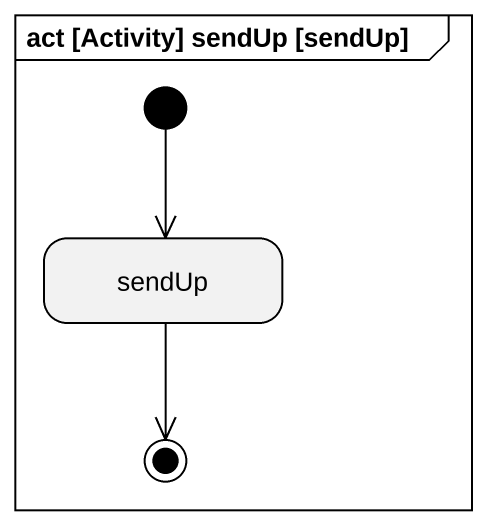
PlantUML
@startuml
mainframe act [Activity] sendUp [sendUp]
hide empty description
state sendUp
[*] --> sendUp
sendUp --> [*]
@enduml
